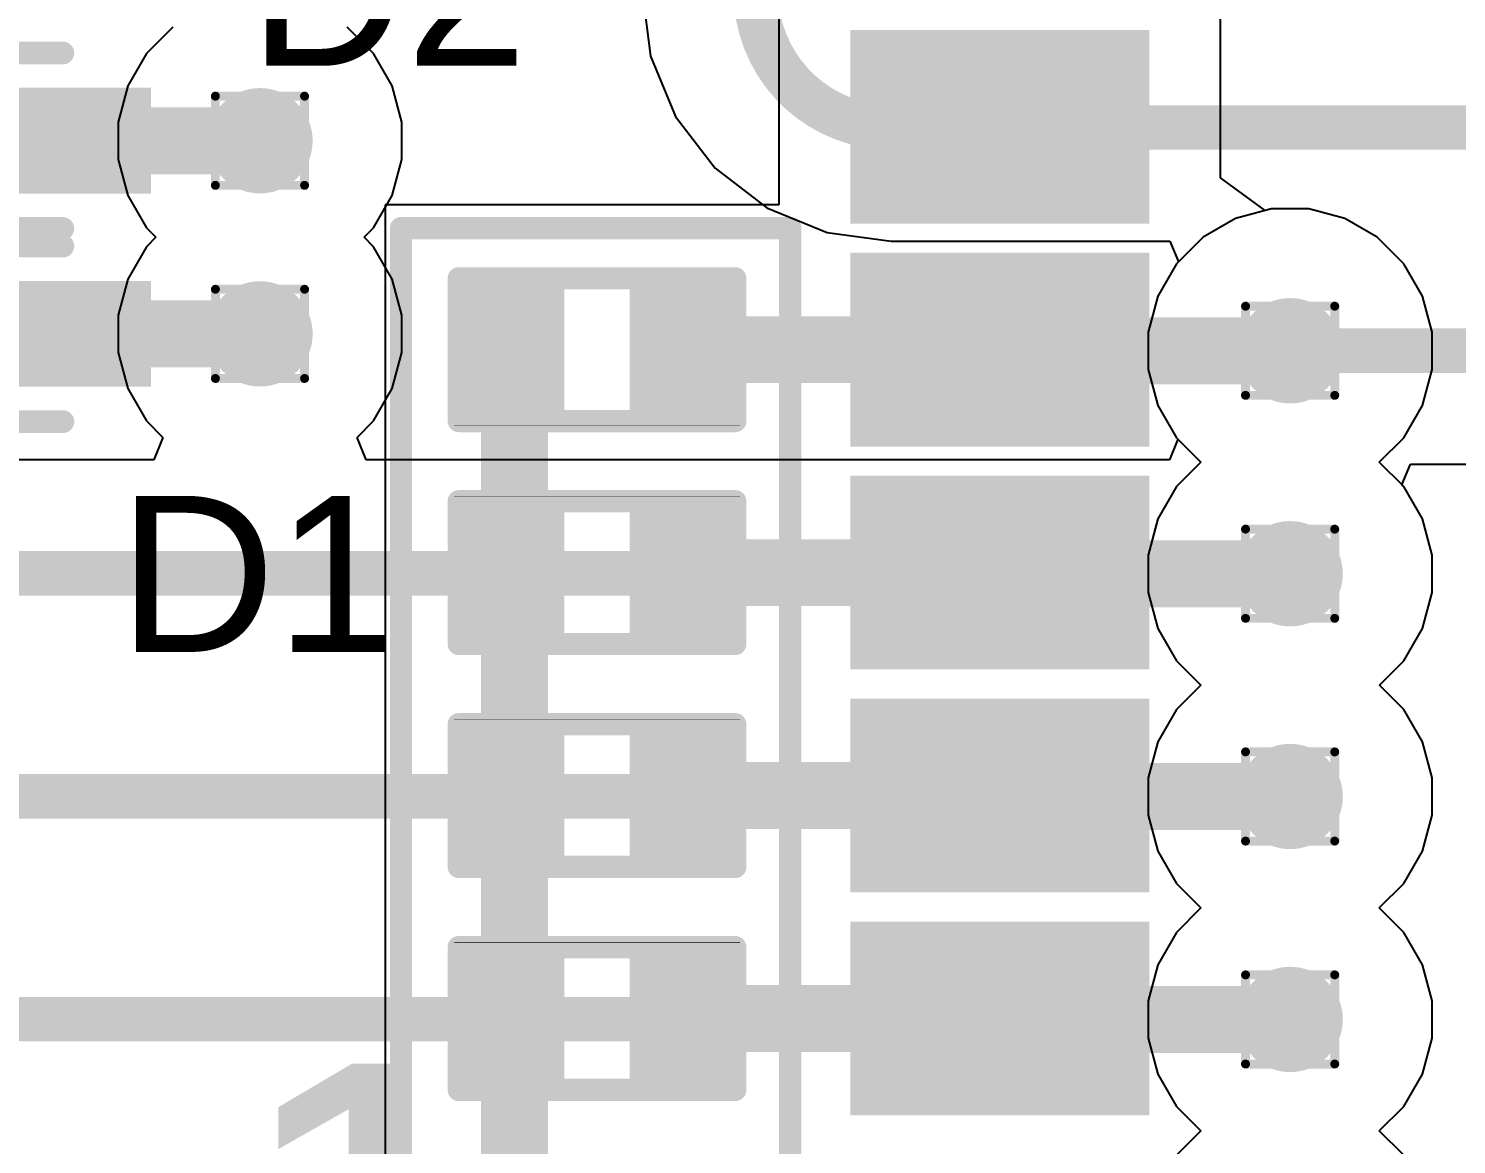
# Model space of a CAD drawing. Header units: inches. Extents: x -9 to 196, y -9 to 68.
# Drawn here: x 13.53 to 21.66, y 7.99 to 14.35 of the extents above; entities that cross this region are included whole.
import ezdxf

# ---------------------------------------------------------------- set-up
doc = ezdxf.new("R2010")
doc.units = ezdxf.units.IN
for name, color, linetype in [('Bottom Layer', 5, 'Continuous'), ('Drill Drawing', 1, 'Continuous'), ('Ground', 16, 'Continuous'), ('Power 3V3', 76, 'Continuous'), ('Top Layer', 1, 'Continuous'), ('Top Overlay', 2, 'Continuous'), ('Top Paste', 8, 'Continuous'), ('Top Solder', 216, 'Continuous'), ('Via Holes', 16, 'Continuous')]:
    doc.layers.add(name, color=color, linetype=linetype)
doc.styles.add('Arial', font='', dxfattribs={"height": 0.2})
doc.styles.add('Arial Black_Bold', font='', dxfattribs={"height": 0.2})
doc.styles.get('Arial').set_extended_font_data('Arial')
doc.styles.get('Arial Black_Bold').set_extended_font_data('Arial Black', bold=True)

# ---------------------------------------------------------------- blocks, each defined once
blk = doc.blocks.new('38_SMD_M______4')
at = {"layer": 'Top Layer'}
for points in [[(7.99999797, -0.82999961), (9.499997509999998, -0.82999961), (9.499997509999998, -1.73000035), (7.99999797, -1.73000035)], [(8.00000051, -2.09999961), (9.500000049999999, -2.09999961), (9.500000049999999, -3.00000035), (8.00000051, -3.00000035)], [(8.00000051, -3.36999961), (9.500000049999999, -3.36999961), (9.500000049999999, -4.270000349999999), (8.00000051, -4.270000349999999)], [(8.00000051, -4.63999961), (9.500000049999999, -4.63999961), (9.500000049999999, -5.54000035), (8.00000051, -5.54000035)], [(8.00000051, -5.90999961), (9.500000049999999, -5.90999961), (9.500000049999999, -6.810000349999999), (8.00000051, -6.810000349999999)]]:
    blk.add_hatch(color=1, dxfattribs=at).paths.add_polyline_path(points)
at = {"layer": 'Top Paste'}
for points in [[(7.99999797, -0.82999961), (9.499997509999998, -0.82999961), (9.499997509999998, -1.73000035), (7.99999797, -1.73000035)], [(8.00000051, -2.09999961), (9.500000049999999, -2.09999961), (9.500000049999999, -3.00000035), (8.00000051, -3.00000035)], [(8.00000051, -3.36999961), (9.500000049999999, -3.36999961), (9.500000049999999, -4.270000349999999), (8.00000051, -4.270000349999999)], [(8.00000051, -4.63999961), (9.500000049999999, -4.63999961), (9.500000049999999, -5.54000035), (8.00000051, -5.54000035)], [(8.00000051, -5.90999961), (9.500000049999999, -5.90999961), (9.500000049999999, -6.810000349999999), (8.00000051, -6.810000349999999)]]:
    blk.add_hatch(color=8, dxfattribs=at).paths.add_polyline_path(points)
at = {"layer": 'Top Solder'}
for points in [[(7.89839797, -0.72839961), (9.60159751, -0.72839961), (9.60159751, -1.83160035), (7.89839797, -1.83160035)], [(7.89840051, -1.99839961), (9.601600049999998, -1.99839961), (9.601600049999998, -3.10160035), (7.89840051, -3.10160035)], [(7.89840051, -3.268399609999999), (9.601600049999998, -3.268399609999999), (9.601600049999998, -4.37160035), (7.89840051, -4.37160035)], [(7.89840051, -4.53839961), (9.601600049999998, -4.53839961), (9.601600049999998, -5.64160035), (7.89840051, -5.64160035)], [(7.89840051, -5.808399609999999), (9.601600049999998, -5.808399609999999), (9.601600049999998, -6.91160035), (7.89840051, -6.91160035)]]:
    blk.add_hatch(color=216, dxfattribs=at).paths.add_polyline_path(points)
blk = doc.blocks.new('R___0402_11')
at = {"layer": 'Top Layer'}
for points in [[(-0.6985, -0.3175), (-0.6985, 0.3175), (-0.2412999999999999, 0.3175), (-0.2413, -0.3175)], [(0.2412999999999999, -0.3175), (0.2413, 0.3175), (0.6985, 0.3175), (0.6985, -0.3175)]]:
    blk.add_hatch(color=1, dxfattribs=at).paths.add_polyline_path(points)
at = {"layer": 'Top Paste'}
for points in [[(-0.6985, -0.3175), (-0.6985, 0.3175), (-0.2412999999999999, 0.3175), (-0.2413, -0.3175)], [(0.2412999999999999, -0.3175), (0.2413, 0.3175), (0.6985, 0.3175), (0.6985, -0.3175)]]:
    blk.add_hatch(color=8, dxfattribs=at).paths.add_polyline_path(points)
at = {"layer": 'Top Solder'}
for points in [[(-0.75350116, -0.37250116), (-0.75350116, 0.37250116), (-0.1862988399999999, 0.37250116), (-0.18629884, -0.37250116)], [(0.1862988399999999, -0.37250116), (0.18629884, 0.37250116), (0.75350116, 0.37250116), (0.75350116, -0.37250116)]]:
    blk.add_hatch(color=216, dxfattribs=at).paths.add_polyline_path(points)
at = {"layer": 'Top Overlay'}
for points, const_width in [([(-0.7874, 0.4064), (0.7874, 0.4064)], 0.127), ([(-0.7874, -0.4064), (-0.7874, 0.4064)], 0.127), ([(0.7874, -0.4064), (0.7874, 0.4064)], 0.127), ([(-0.7874, -0.4064), (0.7874, -0.4064)], 0.127), ([(-0.8128, -0.4318), (0.8128, -0.4318)], 0.0032258)]:
    blk.add_lwpolyline(points, dxfattribs=dict(at, const_width=const_width))
for points, const_width in [([(-0.8191499999999999, 0.4064, 1), (-0.7556499999999999, 0.4064, 1)], 0.0635), ([(-0.8191499999999999, 0.4064, 1), (-0.7556499999999999, 0.4064, 1)], 0.0635), ([(0.7556499999999999, 0.4064, 1), (0.8191499999999999, 0.4064, 1)], 0.0635), ([(0.7556499999999999, 0.4064, 1), (0.8191499999999999, 0.4064, 1)], 0.0635), ([(-0.8191499999999999, -0.4064, 1), (-0.7556499999999999, -0.4064, 1)], 0.0635), ([(-0.8191499999999999, -0.4064, 1), (-0.7556499999999999, -0.4064, 1)], 0.0635), ([(0.7556499999999999, -0.4064, 1), (0.8191499999999999, -0.4064, 1)], 0.0635), ([(0.7556499999999999, -0.4064, 1), (0.8191499999999999, -0.4064, 1)], 0.0635), ([(-0.81360518, -0.4318, 1), (-0.8119948199999999, -0.4318, 1)], 0.0016129), ([(0.8119948199999999, -0.4318, 1), (0.81360518, -0.4318, 1)], 0.0016129)]:
    blk.add_lwpolyline(points, format="xyb", close=True, dxfattribs=dict(at, const_width=const_width))
blk = doc.blocks.new('R___0402_12')
at = {"layer": 'Top Layer'}
for points in [[(-0.6985025399999999, -0.3175), (-0.6985025399999999, 0.3175), (-0.24130254, 0.3175), (-0.24130254, -0.3175)], [(0.2412999999999999, -0.3175), (0.2413, 0.3175), (0.6985, 0.3175), (0.6985, -0.3175)]]:
    blk.add_hatch(color=1, dxfattribs=at).paths.add_polyline_path(points)
at = {"layer": 'Top Paste'}
for points in [[(-0.6985025399999999, -0.3175), (-0.6985025399999999, 0.3175), (-0.24130254, 0.3175), (-0.24130254, -0.3175)], [(0.2412999999999999, -0.3175), (0.2413, 0.3175), (0.6985, 0.3175), (0.6985, -0.3175)]]:
    blk.add_hatch(color=8, dxfattribs=at).paths.add_polyline_path(points)
at = {"layer": 'Top Solder'}
for points in [[(-0.7535037, -0.37250116), (-0.7535037, 0.37250116), (-0.18630138, 0.37250116), (-0.18630138, -0.37250116)], [(0.1862988399999999, -0.37250116), (0.18629884, 0.37250116), (0.75350116, 0.37250116), (0.75350116, -0.37250116)]]:
    blk.add_hatch(color=216, dxfattribs=at).paths.add_polyline_path(points)
at = {"layer": 'Top Overlay'}
for points, const_width in [([(0.7874, 0.4064), (-0.7874, 0.4064)], 0.127), ([(-0.7874, 0.4064), (-0.7874, -0.4064)], 0.127), ([(0.7874, 0.4064), (0.7874, -0.4064)], 0.127), ([(0.7874, -0.4064), (-0.7874, -0.4064)], 0.127), ([(0.8128, -0.4318), (-0.8128, -0.4318)], 0.0032258)]:
    blk.add_lwpolyline(points, dxfattribs=dict(at, const_width=const_width))
for points, const_width in [([(-0.8191499999999999, 0.4064, 1), (-0.7556499999999999, 0.4064, 1)], 0.0635), ([(-0.8191499999999999, 0.4064, 1), (-0.7556499999999999, 0.4064, 1)], 0.0635), ([(0.7556499999999999, 0.4064, 1), (0.8191499999999999, 0.4064, 1)], 0.0635), ([(0.7556499999999999, 0.4064, 1), (0.8191499999999999, 0.4064, 1)], 0.0635), ([(-0.8191499999999999, -0.4064, 1), (-0.7556499999999999, -0.4064, 1)], 0.0635), ([(-0.8191499999999999, -0.4064, 1), (-0.7556499999999999, -0.4064, 1)], 0.0635), ([(0.7556499999999999, -0.4064, 1), (0.8191499999999999, -0.4064, 1)], 0.0635), ([(0.7556499999999999, -0.4064, 1), (0.8191499999999999, -0.4064, 1)], 0.0635), ([(-0.81360518, -0.4318, 1), (-0.8119948199999999, -0.4318, 1)], 0.0016129), ([(0.8119948199999999, -0.4318, 1), (0.81360518, -0.4318, 1)], 0.0016129)]:
    blk.add_lwpolyline(points, format="xyb", close=True, dxfattribs=dict(at, const_width=const_width))
blk = doc.blocks.new('R___0402_14')
at = {"layer": 'Top Layer'}
for points in [[(-0.6985, -0.3175), (-0.6985, 0.3175), (-0.2412999999999999, 0.3175), (-0.2413, -0.3175)], [(0.2412999999999999, -0.3175), (0.2413, 0.3175), (0.6985, 0.3175), (0.6985, -0.3175)]]:
    blk.add_hatch(color=1, dxfattribs=at).paths.add_polyline_path(points)
at = {"layer": 'Top Paste'}
for points in [[(-0.6985, -0.3175), (-0.6985, 0.3175), (-0.2412999999999999, 0.3175), (-0.2413, -0.3175)], [(0.2412999999999999, -0.3175), (0.2413, 0.3175), (0.6985, 0.3175), (0.6985, -0.3175)]]:
    blk.add_hatch(color=8, dxfattribs=at).paths.add_polyline_path(points)
at = {"layer": 'Top Solder'}
for points in [[(-0.75350116, -0.37250116), (-0.75350116, 0.37250116), (-0.1862988399999999, 0.37250116), (-0.18629884, -0.37250116)], [(0.1862988399999999, -0.37250116), (0.18629884, 0.37250116), (0.75350116, 0.37250116), (0.75350116, -0.37250116)]]:
    blk.add_hatch(color=216, dxfattribs=at).paths.add_polyline_path(points)
at = {"layer": 'Top Overlay'}
for points, const_width in [([(0.7874, 0.4064), (-0.7874, 0.4064)], 0.127), ([(-0.7874, 0.4064), (-0.7874, -0.4064)], 0.127), ([(0.78740254, -0.40640254), (0.7874, 0.4064)], 0.127), ([(0.78740254, -0.40640254), (-0.7874, -0.4064)], 0.127), ([(0.8128, -0.4317974599999999), (-0.8128, -0.4317974599999999)], 0.0032258)]:
    blk.add_lwpolyline(points, dxfattribs=dict(at, const_width=const_width))
for points, const_width in [([(-0.8191499999999999, 0.4064, 1), (-0.7556499999999999, 0.4064, 1)], 0.0635), ([(-0.8191499999999999, 0.4064, 1), (-0.7556499999999999, 0.4064, 1)], 0.0635), ([(0.7556499999999999, 0.4064, 1), (0.8191499999999999, 0.4064, 1)], 0.0635), ([(0.7556499999999999, 0.4064, 1), (0.8191499999999999, 0.4064, 1)], 0.0635), ([(-0.8191499999999999, -0.4064, 1), (-0.7556499999999999, -0.4064, 1)], 0.0635), ([(-0.8191499999999999, -0.4064, 1), (-0.7556499999999999, -0.4064, 1)], 0.0635), ([(0.75565254, -0.40640254, 1), (0.8191525399999998, -0.40640254, 1)], 0.0635), ([(0.75565254, -0.40640254, 1), (0.8191525399999998, -0.40640254, 1)], 0.0635), ([(-0.81360518, -0.4317974599999999, 1), (-0.8119948199999999, -0.4317974599999999, 1)], 0.0016129), ([(0.8119948199999999, -0.4317974599999999, 1), (0.81360518, -0.4317974599999999, 1)], 0.0016129)]:
    blk.add_lwpolyline(points, format="xyb", close=True, dxfattribs=dict(at, const_width=const_width))
blk = doc.blocks.new('R___0402_16')
at = {"layer": 'Top Layer'}
for points in [[(-0.6985025399999999, -0.3175), (-0.6985025399999999, 0.3175), (-0.24130254, 0.3175), (-0.24130254, -0.3175)], [(0.2412999999999999, -0.3175), (0.2413, 0.3175), (0.6985, 0.3175), (0.6985, -0.3175)]]:
    blk.add_hatch(color=1, dxfattribs=at).paths.add_polyline_path(points)
at = {"layer": 'Top Paste'}
for points in [[(-0.6985025399999999, -0.3175), (-0.6985025399999999, 0.3175), (-0.24130254, 0.3175), (-0.24130254, -0.3175)], [(0.2412999999999999, -0.3175), (0.2413, 0.3175), (0.6985, 0.3175), (0.6985, -0.3175)]]:
    blk.add_hatch(color=8, dxfattribs=at).paths.add_polyline_path(points)
at = {"layer": 'Top Solder'}
for points in [[(-0.7535037, -0.37250116), (-0.7535037, 0.37250116), (-0.18630138, 0.37250116), (-0.18630138, -0.37250116)], [(0.1862988399999999, -0.37250116), (0.18629884, 0.37250116), (0.75350116, 0.37250116), (0.75350116, -0.37250116)]]:
    blk.add_hatch(color=216, dxfattribs=at).paths.add_polyline_path(points)
at = {"layer": 'Top Overlay'}
for points, const_width in [([(-0.7874, 0.4064), (-0.78740254, -0.40640254)], 0.127), ([(0.7874, 0.4064), (-0.7874, 0.4064)], 0.127), ([(0.7874, 0.4064), (0.7874, -0.4064)], 0.127), ([(0.7874, -0.4064), (-0.78740254, -0.40640254)], 0.127), ([(0.8127974599999999, -0.4318), (-0.8127974599999999, -0.4318)], 0.0032258)]:
    blk.add_lwpolyline(points, dxfattribs=dict(at, const_width=const_width))
for points, const_width in [([(-0.8191499999999999, 0.4064, 1), (-0.7556499999999999, 0.4064, 1)], 0.0635), ([(-0.8191499999999999, 0.4064, 1), (-0.7556499999999999, 0.4064, 1)], 0.0635), ([(0.7556499999999999, 0.4064, 1), (0.8191499999999999, 0.4064, 1)], 0.0635), ([(0.7556499999999999, 0.4064, 1), (0.8191499999999999, 0.4064, 1)], 0.0635), ([(-0.8191525399999998, -0.40640254, 1), (-0.75565254, -0.40640254, 1)], 0.0635), ([(-0.8191525399999998, -0.40640254, 1), (-0.75565254, -0.40640254, 1)], 0.0635), ([(0.7556499999999999, -0.4064, 1), (0.8191499999999999, -0.4064, 1)], 0.0635), ([(0.7556499999999999, -0.4064, 1), (0.8191499999999999, -0.4064, 1)], 0.0635), ([(-0.8136026399999999, -0.4318, 1), (-0.81199228, -0.4318, 1)], 0.0016129), ([(0.81199228, -0.4318, 1), (0.8136026399999999, -0.4318, 1)], 0.0016129)]:
    blk.add_lwpolyline(points, format="xyb", close=True, dxfattribs=dict(at, const_width=const_width))
blk = doc.blocks.new('SOD_523__B__D____________32')
at = {"layer": 'Top Layer'}
for points in [[(-1.0499344, 0.1999996), (-0.4499356, 0.1999996), (-0.4499356, -0.1999996), (-1.0499344, -0.1999996)], [(1.0499344, -0.1999996), (0.4499356, -0.1999996), (0.4499356, 0.1999996), (1.0499344, 0.1999996)]]:
    blk.add_hatch(color=1, dxfattribs=at).paths.add_polyline_path(points)
at = {"layer": 'Top Paste'}
for points in [[(-1.0499344, 0.1999996), (-0.4499356, 0.1999996), (-0.4499356, -0.1999996), (-1.0499344, -0.1999996)], [(1.0499344, -0.1999996), (0.4499356, -0.1999996), (0.4499356, 0.1999996), (1.0499344, 0.1999996)]]:
    blk.add_hatch(color=8, dxfattribs=at).paths.add_polyline_path(points)
at = {"layer": 'Top Solder'}
for points in [[(-1.1515344, 0.3015996), (-0.3483356, 0.3015996), (-0.3483356, -0.3015996), (-1.1515344, -0.3015996)], [(1.1515344, -0.3015996), (0.3483356, -0.3015996), (0.3483356, 0.3015996), (1.1515344, 0.3015996)]]:
    blk.add_hatch(color=216, dxfattribs=at).paths.add_polyline_path(points)
at = {"layer": 'Top Overlay'}
for p, q in [((-0.2286, -0.2794), (-0.2286, 0.2794)), ((-0.2286, 0.2794), (0, 0)), ((0, 0), (0.2286, 0.2794)), ((0.2286, 0.2794), (0.2286, -0.2794)), ((0, 0), (-0.2286, -0.2794)), ((0, 0), (0, 0)), ((0, 0), (0, 0)), ((0.2286, -0.2794), (0, 0))]:
    blk.add_line(p, q, dxfattribs=at)
for points, const_width in [([(0.6500113999999999, 0.499999), (-0.6500113999999999, 0.499999)], 0.12999974), ([(0, 0.22860254), (0, -0.254)], 0.0999998), ([(0.6500113999999999, -0.499999), (-0.6500113999999999, -0.499999)], 0.12999974)]:
    blk.add_lwpolyline(points, dxfattribs=dict(at, const_width=const_width))
for points, const_width in [([(-0.6825106999999999, 0.499999, 1), (-0.6175121, 0.499999, 1)], 0.0649986), ([(0.6175121, 0.499999, 1), (0.6825106999999999, 0.499999, 1)], 0.0649986), ([(-0.02499868, 0.22860254, 1), (0.02499868, 0.22860254, 1)], 0.0499999), ([(-0.02499868, -0.254, 1), (0.02499868, -0.254, 1)], 0.0499999), ([(-0.6825106999999999, -0.499999, 1), (-0.6175121, -0.499999, 1)], 0.0649986), ([(0.6175121, -0.499999, 1), (0.6825106999999999, -0.499999, 1)], 0.0649986)]:
    blk.add_lwpolyline(points, format="xyb", close=True, dxfattribs=dict(at, const_width=const_width))
blk = doc.blocks.new('SOD_523__B__D____________33')
at = {"layer": 'Top Layer'}
for points in [[(-1.0499344, 0.1999996), (-0.4499356, 0.1999996), (-0.4499356, -0.1999996), (-1.0499344, -0.1999996)], [(1.0499344, -0.1999996), (0.4499356, -0.1999996), (0.4499356, 0.1999996), (1.0499344, 0.1999996)]]:
    blk.add_hatch(color=1, dxfattribs=at).paths.add_polyline_path(points)
at = {"layer": 'Top Paste'}
for points in [[(-1.0499344, 0.1999996), (-0.4499356, 0.1999996), (-0.4499356, -0.1999996), (-1.0499344, -0.1999996)], [(1.0499344, -0.1999996), (0.4499356, -0.1999996), (0.4499356, 0.1999996), (1.0499344, 0.1999996)]]:
    blk.add_hatch(color=8, dxfattribs=at).paths.add_polyline_path(points)
at = {"layer": 'Top Solder'}
for points in [[(-1.1515344, 0.3015996), (-0.3483356, 0.3015996), (-0.3483356, -0.3015996), (-1.1515344, -0.3015996)], [(1.1515344, -0.3015996), (0.3483356, -0.3015996), (0.3483356, 0.3015996), (1.1515344, 0.3015996)]]:
    blk.add_hatch(color=216, dxfattribs=at).paths.add_polyline_path(points)
at = {"layer": 'Top Overlay'}
for p, q in [((-0.2286, -0.2794), (-0.2286, 0.2794)), ((-0.2286, 0.2794), (0, 0)), ((0, 0), (0.2286, 0.2794)), ((0.2286, 0.2794), (0.2286, -0.2794)), ((0, 0), (-0.2286, -0.2794)), ((0, 0), (0, 0)), ((0, 0), (0, 0)), ((0.2286, -0.2794), (0, 0))]:
    blk.add_line(p, q, dxfattribs=at)
for points, const_width in [([(0.6500113999999999, 0.499999), (-0.6500113999999999, 0.499999)], 0.12999974), ([(0, 0.22860254), (0, -0.254)], 0.0999998), ([(0.6500113999999999, -0.499999), (-0.6500113999999999, -0.499999)], 0.12999974)]:
    blk.add_lwpolyline(points, dxfattribs=dict(at, const_width=const_width))
for points, const_width in [([(-0.6825106999999999, 0.499999, 1), (-0.6175121, 0.499999, 1)], 0.0649986), ([(0.6175121, 0.499999, 1), (0.6825106999999999, 0.499999, 1)], 0.0649986), ([(-0.02499868, 0.22860254, 1), (0.02499868, 0.22860254, 1)], 0.0499999), ([(-0.02499868, -0.254, 1), (0.02499868, -0.254, 1)], 0.0499999), ([(-0.6825106999999999, -0.499999, 1), (-0.6175121, -0.499999, 1)], 0.0649986), ([(0.6175121, -0.499999, 1), (0.6825106999999999, -0.499999, 1)], 0.0649986)]:
    blk.add_lwpolyline(points, format="xyb", close=True, dxfattribs=dict(at, const_width=const_width))

msp = doc.modelspace()

# ---------------------------------------------------------------- hatches: boundary and pattern name
at = {"layer": 'Bottom Layer'}
h = msp.add_hatch(color=5, dxfattribs=at)
edge = h.paths.add_edge_path()
edge.add_arc((14.84317834, 13.70598732), 0.2999994, 0, 360)
h = msp.add_hatch(color=5, dxfattribs=at)
edge = h.paths.add_edge_path()
edge.add_arc((14.8433409, 12.60598952), 0.2999994, 0, 360)
h = msp.add_hatch(color=5, dxfattribs=at)
edge = h.paths.add_edge_path()
edge.add_arc((20.70992302, 12.50971336), 0.2999994, 0, 360)
h = msp.add_hatch(color=5, dxfattribs=at)
edge = h.paths.add_edge_path()
edge.add_arc((20.70992302, 11.23971336), 0.2999994, 0, 360)
h = msp.add_hatch(color=5, dxfattribs=at)
edge = h.paths.add_edge_path()
edge.add_arc((20.70992302, 9.970945259999999), 0.2999994, 0, 360)
h = msp.add_hatch(color=5, dxfattribs=at)
edge = h.paths.add_edge_path()
edge.add_arc((20.70992302, 8.70094526), 0.2999994, 0, 360)
at = {"layer": 'Ground'}
h = msp.add_hatch(color=16, dxfattribs=at)
edge = h.paths.add_edge_path()
edge.add_arc((14.84317834, 13.70598732), 0.2999994, 0, 360)
h = msp.add_hatch(color=16, dxfattribs=at)
edge = h.paths.add_edge_path()
edge.add_arc((14.8433409, 12.60598952), 0.2999994, 0, 360)
h = msp.add_hatch(color=16, dxfattribs=at)
edge = h.paths.add_edge_path()
edge.add_arc((20.70992302, 12.50971336), 0.2999994, 0, 360)
h = msp.add_hatch(color=16, dxfattribs=at)
edge = h.paths.add_edge_path()
edge.add_arc((20.70992302, 11.23971336), 0.2999994, 0, 360)
h = msp.add_hatch(color=16, dxfattribs=at)
edge = h.paths.add_edge_path()
edge.add_arc((20.70992302, 9.970945259999999), 0.2999994, 0, 360)
h = msp.add_hatch(color=16, dxfattribs=at)
edge = h.paths.add_edge_path()
edge.add_arc((20.70992302, 8.70094526), 0.2999994, 0, 360)
at = {"layer": 'Power 3V3'}
h = msp.add_hatch(color=76, dxfattribs=at)
edge = h.paths.add_edge_path()
edge.add_arc((14.84317834, 13.70598732), 0.2999994, 0, 360)
h = msp.add_hatch(color=76, dxfattribs=at)
edge = h.paths.add_edge_path()
edge.add_arc((14.8433409, 12.60598952), 0.2999994, 0, 360)
h = msp.add_hatch(color=76, dxfattribs=at)
edge = h.paths.add_edge_path()
edge.add_arc((20.70992302, 12.50971336), 0.2999994, 0, 360)
h = msp.add_hatch(color=76, dxfattribs=at)
edge = h.paths.add_edge_path()
edge.add_arc((20.70992302, 11.23971336), 0.2999994, 0, 360)
h = msp.add_hatch(color=76, dxfattribs=at)
edge = h.paths.add_edge_path()
edge.add_arc((20.70992302, 9.970945259999999), 0.2999994, 0, 360)
h = msp.add_hatch(color=76, dxfattribs=at)
edge = h.paths.add_edge_path()
edge.add_arc((20.70992302, 8.70094526), 0.2999994, 0, 360)
at = {"layer": 'Top Layer'}
h = msp.add_hatch(color=1, dxfattribs=at)
edge = h.paths.add_edge_path()
edge.add_arc((14.84317834, 13.70598732), 0.2999994, 0, 360)
h = msp.add_hatch(color=1, dxfattribs=at)
edge = h.paths.add_edge_path()
edge.add_arc((14.8433409, 12.60598952), 0.2999994, 0, 360)
h = msp.add_hatch(color=1, dxfattribs=at)
edge = h.paths.add_edge_path()
edge.add_arc((20.70992302, 12.50971336), 0.2999994, 0, 360)
h = msp.add_hatch(color=1, dxfattribs=at)
edge = h.paths.add_edge_path()
edge.add_arc((20.70992302, 11.23971336), 0.2999994, 0, 360)
h = msp.add_hatch(color=1, dxfattribs=at)
edge = h.paths.add_edge_path()
edge.add_arc((20.70992302, 9.970945259999999), 0.2999994, 0, 360)
h = msp.add_hatch(color=1, dxfattribs=at)
edge = h.paths.add_edge_path()
edge.add_arc((20.70992302, 8.70094526), 0.2999994, 0, 360)
at = {"layer": 'Via Holes'}
h = msp.add_hatch(color=7, dxfattribs=at)
edge = h.paths.add_edge_path()
edge.add_arc((14.84317834, 13.70598732), 0.1499997, 0, 360)
h = msp.add_hatch(color=7, dxfattribs=at)
edge = h.paths.add_edge_path()
edge.add_arc((14.8433409, 12.60598952), 0.1499997, 0, 360)
h = msp.add_hatch(color=7, dxfattribs=at)
edge = h.paths.add_edge_path()
edge.add_arc((20.70992302, 12.50971336), 0.1499997, 0, 360)
h = msp.add_hatch(color=7, dxfattribs=at)
edge = h.paths.add_edge_path()
edge.add_arc((20.70992302, 11.23971336), 0.1499997, 0, 360)
h = msp.add_hatch(color=7, dxfattribs=at)
edge = h.paths.add_edge_path()
edge.add_arc((20.70992302, 9.970945259999999), 0.1499997, 0, 360)
h = msp.add_hatch(color=7, dxfattribs=at)
edge = h.paths.add_edge_path()
edge.add_arc((20.70992302, 8.70094526), 0.1499997, 0, 360)

# ---------------------------------------------------------------- linework, layer by layer
at = {"layer": 'Bottom Layer'}
for p, q in [((20.39804658, 13.2626481), (20.21380006, 13.1562729)), ((20.60354782, 13.31771276), (20.39804658, 13.2626481)), ((20.81629822, 13.31771276), (20.60354782, 13.31771276)), ((21.02179946, 13.2626481), (20.81629822, 13.31771276)), ((21.20604598, 13.1562729), (21.02179946, 13.2626481)), ((20.21380006, 13.1562729), (20.06336348, 13.00583632)), ((21.35648256, 13.00583632), (21.20604598, 13.1562729)), ((20.06336348, 13.00583632), (19.95698828, 12.8215898)), ((21.46285776, 12.8215898), (21.35648256, 13.00583632)), ((19.95698828, 12.8215898), (19.90192362, 12.61608856)), ((21.51792242, 12.61608856), (21.46285776, 12.8215898)), ((19.90192362, 12.61608856), (19.90192362, 12.40333816)), ((21.51792242, 12.40333816), (21.51792242, 12.61608856)), ((19.90192362, 12.40333816), (19.95698828, 12.19783692)), ((21.46285776, 12.19783692), (21.51792242, 12.40333816)), ((19.95698828, 12.19783692), (20.06336348, 12.0135904)), ((21.35648256, 12.0135904), (21.46285776, 12.19783692)), ((20.06336348, 12.0135904), (20.20224052, 11.87471336)), ((21.21760552, 11.87471336), (21.35648256, 12.0135904)), ((20.20224052, 11.87471336), (20.06336348, 11.73583632)), ((21.35648256, 11.73583632), (21.21760552, 11.87471336)), ((20.06336348, 11.73583632), (19.95698828, 11.5515898)), ((21.46285776, 11.5515898), (21.35648256, 11.73583632)), ((19.95698828, 11.5515898), (19.90192362, 11.34608856)), ((21.51792242, 11.34608856), (21.46285776, 11.5515898)), ((19.90192362, 11.34608856), (19.90192362, 11.13333816)), ((21.51792242, 11.13333816), (21.51792242, 11.34608856)), ((19.90192362, 11.13333816), (19.95698828, 10.92783692)), ((21.46285776, 10.92783692), (21.51792242, 11.13333816)), ((19.95698828, 10.92783692), (20.06336348, 10.7435904)), ((21.35648256, 10.7435904), (21.46285776, 10.92783692)), ((20.06336348, 10.7435904), (20.2016233, 10.60532804)), ((21.21822274, 10.60532804), (21.35648256, 10.7435904)), ((20.2016233, 10.60532804), (20.06336348, 10.46706822)), ((21.35648256, 10.46706822), (21.21822274, 10.60532804)), ((20.06336348, 10.46706822), (19.95698828, 10.2828217)), ((21.46285776, 10.2828217), (21.35648256, 10.46706822)), ((19.95698828, 10.2828217), (19.90192362, 10.07732046)), ((21.51792242, 10.07732046), (21.46285776, 10.2828217)), ((19.90192362, 10.07732046), (19.90192362, 9.86457006)), ((21.51792242, 9.86457006), (21.51792242, 10.07732046)), ((19.90192362, 9.86457006), (19.95698828, 9.65906882)), ((21.46285776, 9.65906882), (21.51792242, 9.86457006)), ((19.95698828, 9.65906882), (20.06336348, 9.4748223)), ((21.35648256, 9.4748223), (21.46285776, 9.65906882)), ((20.06336348, 9.4748223), (20.20224052, 9.33594526)), ((21.21760552, 9.33594526), (21.35648256, 9.4748223)), ((20.20224052, 9.33594526), (20.06336348, 9.19706822)), ((21.35648256, 9.19706822), (21.21760552, 9.33594526)), ((20.06336348, 9.19706822), (19.95698828, 9.0128217)), ((21.46285776, 9.0128217), (21.35648256, 9.19706822)), ((19.95698828, 9.0128217), (19.90192362, 8.80732046)), ((21.51792242, 8.80732046), (21.46285776, 9.0128217)), ((19.90192362, 8.80732046), (19.90192362, 8.594570059999999)), ((21.51792242, 8.594570059999999), (21.51792242, 8.80732046)), ((19.90192362, 8.594570059999999), (19.95698828, 8.38906882)), ((21.46285776, 8.38906882), (21.51792242, 8.594570059999999)), ((19.95698828, 8.38906882), (20.06336348, 8.2048223)), ((21.35648256, 8.2048223), (21.46285776, 8.38906882)), ((20.06336348, 8.2048223), (20.20224052, 8.06594526)), ((21.21760552, 8.06594526), (21.35648256, 8.2048223)), ((20.20224052, 8.06594526), (20.06336348, 7.92706822)), ((21.35648256, 7.92706822), (21.21760552, 8.06594526))]:
    msp.add_line(p, q, dxfattribs=at)
at = {"layer": 'Drill Drawing', "const_width": 0.0508}
for points in [[(14.58917834, 13.95998732), (15.09717834, 13.95998732)], [(14.58917834, 13.45198732), (14.58917834, 13.95998732)], [(15.09717834, 13.45198732), (15.09717834, 13.95998732)], [(14.58917834, 13.45198732), (15.09717834, 13.45198732)], [(14.5893409, 12.85998952), (15.0973409, 12.85998952)], [(14.5893409, 12.35198952), (14.5893409, 12.85998952)], [(15.0973409, 12.35198952), (15.0973409, 12.85998952)], [(20.45592302, 12.76371336), (20.96392302, 12.76371336)], [(20.45592302, 12.25571336), (20.45592302, 12.76371336)], [(20.96392302, 12.25571336), (20.96392302, 12.76371336)], [(14.5893409, 12.35198952), (15.0973409, 12.35198952)], [(20.45592302, 12.25571336), (20.96392302, 12.25571336)], [(20.45592302, 11.49371336), (20.96392302, 11.49371336)], [(20.45592302, 10.98571336), (20.45592302, 11.49371336)], [(20.96392302, 10.98571336), (20.96392302, 11.49371336)], [(20.45592302, 10.98571336), (20.96392302, 10.98571336)], [(20.45592302, 10.22494526), (20.96392302, 10.22494526)], [(20.45592302, 9.71694526), (20.45592302, 10.22494526)], [(20.96392302, 9.71694526), (20.96392302, 10.22494526)], [(20.45592302, 9.71694526), (20.96392302, 9.71694526)], [(20.45592302, 8.954945259999999), (20.96392302, 8.954945259999999)], [(20.45592302, 8.44694526), (20.45592302, 8.954945259999999)], [(20.96392302, 8.44694526), (20.96392302, 8.954945259999999)], [(20.45592302, 8.44694526), (20.96392302, 8.44694526)]]:
    msp.add_lwpolyline(points, dxfattribs=at)
at = {"layer": 'Drill Drawing', "const_width": 0.0254}
for points in [[(14.57647834, 13.95998732, 1), (14.60187834, 13.95998732, 1)], [(14.57647834, 13.95998732, 1), (14.60187834, 13.95998732, 1)], [(15.08447834, 13.95998732, 1), (15.10987834, 13.95998732, 1)], [(15.08447834, 13.95998732, 1), (15.10987834, 13.95998732, 1)], [(14.57647834, 13.45198732, 1), (14.60187834, 13.45198732, 1)], [(14.57647834, 13.45198732, 1), (14.60187834, 13.45198732, 1)], [(15.08447834, 13.45198732, 1), (15.10987834, 13.45198732, 1)], [(15.08447834, 13.45198732, 1), (15.10987834, 13.45198732, 1)], [(14.5766409, 12.85998952, 1), (14.6020409, 12.85998952, 1)], [(14.5766409, 12.85998952, 1), (14.6020409, 12.85998952, 1)], [(15.0846409, 12.85998952, 1), (15.1100409, 12.85998952, 1)], [(15.0846409, 12.85998952, 1), (15.1100409, 12.85998952, 1)], [(20.44322302, 12.76371336, 1), (20.46862302, 12.76371336, 1)], [(20.44322302, 12.76371336, 1), (20.46862302, 12.76371336, 1)], [(20.95122302, 12.76371336, 1), (20.97662302, 12.76371336, 1)], [(20.95122302, 12.76371336, 1), (20.97662302, 12.76371336, 1)], [(14.5766409, 12.35198952, 1), (14.6020409, 12.35198952, 1)], [(14.5766409, 12.35198952, 1), (14.6020409, 12.35198952, 1)], [(15.0846409, 12.35198952, 1), (15.1100409, 12.35198952, 1)], [(15.0846409, 12.35198952, 1), (15.1100409, 12.35198952, 1)], [(20.44322302, 12.25571336, 1), (20.46862302, 12.25571336, 1)], [(20.44322302, 12.25571336, 1), (20.46862302, 12.25571336, 1)], [(20.95122302, 12.25571336, 1), (20.97662302, 12.25571336, 1)], [(20.95122302, 12.25571336, 1), (20.97662302, 12.25571336, 1)], [(20.44322302, 11.49371336, 1), (20.46862302, 11.49371336, 1)], [(20.44322302, 11.49371336, 1), (20.46862302, 11.49371336, 1)], [(20.95122302, 11.49371336, 1), (20.97662302, 11.49371336, 1)], [(20.95122302, 11.49371336, 1), (20.97662302, 11.49371336, 1)], [(20.44322302, 10.98571336, 1), (20.46862302, 10.98571336, 1)], [(20.44322302, 10.98571336, 1), (20.46862302, 10.98571336, 1)], [(20.95122302, 10.98571336, 1), (20.97662302, 10.98571336, 1)], [(20.95122302, 10.98571336, 1), (20.97662302, 10.98571336, 1)], [(20.44322302, 10.22494526, 1), (20.46862302, 10.22494526, 1)], [(20.44322302, 10.22494526, 1), (20.46862302, 10.22494526, 1)], [(20.95122302, 10.22494526, 1), (20.97662302, 10.22494526, 1)], [(20.95122302, 10.22494526, 1), (20.97662302, 10.22494526, 1)], [(20.44322302, 9.71694526, 1), (20.46862302, 9.71694526, 1)], [(20.44322302, 9.71694526, 1), (20.46862302, 9.71694526, 1)], [(20.95122302, 9.71694526, 1), (20.97662302, 9.71694526, 1)], [(20.95122302, 9.71694526, 1), (20.97662302, 9.71694526, 1)], [(20.44322302, 8.954945259999999, 1), (20.46862302, 8.954945259999999, 1)], [(20.44322302, 8.954945259999999, 1), (20.46862302, 8.954945259999999, 1)], [(20.95122302, 8.954945259999999, 1), (20.97662302, 8.954945259999999, 1)], [(20.95122302, 8.954945259999999, 1), (20.97662302, 8.954945259999999, 1)], [(20.44322302, 8.44694526, 1), (20.46862302, 8.44694526, 1)], [(20.44322302, 8.44694526, 1), (20.46862302, 8.44694526, 1)], [(20.95122302, 8.44694526, 1), (20.97662302, 8.44694526, 1)], [(20.95122302, 8.44694526, 1), (20.97662302, 8.44694526, 1)]]:
    msp.add_lwpolyline(points, format="xyb", close=True, dxfattribs=at)
at = {"layer": 'Ground'}
for p, q in [((20.39804658, 13.2626481), (20.21380006, 13.1562729)), ((20.60354782, 13.31771276), (20.39804658, 13.2626481)), ((20.81629822, 13.31771276), (20.60354782, 13.31771276)), ((21.02179946, 13.2626481), (20.81629822, 13.31771276)), ((21.20604598, 13.1562729), (21.02179946, 13.2626481)), ((20.21380006, 13.1562729), (20.06336348, 13.00583632)), ((21.35648256, 13.00583632), (21.20604598, 13.1562729)), ((20.06336348, 13.00583632), (19.95698828, 12.8215898)), ((21.46285776, 12.8215898), (21.35648256, 13.00583632)), ((19.95698828, 12.8215898), (19.90192362, 12.61608856)), ((21.51792242, 12.61608856), (21.46285776, 12.8215898)), ((19.90192362, 12.61608856), (19.90192362, 12.40333816)), ((21.51792242, 12.40333816), (21.51792242, 12.61608856)), ((19.90192362, 12.40333816), (19.95698828, 12.19783692)), ((21.46285776, 12.19783692), (21.51792242, 12.40333816)), ((19.95698828, 12.19783692), (20.06336348, 12.0135904)), ((21.35648256, 12.0135904), (21.46285776, 12.19783692)), ((20.06336348, 12.0135904), (20.20224052, 11.87471336)), ((21.21760552, 11.87471336), (21.35648256, 12.0135904)), ((20.20224052, 11.87471336), (20.06336348, 11.73583632)), ((21.35648256, 11.73583632), (21.21760552, 11.87471336)), ((20.06336348, 11.73583632), (19.95698828, 11.5515898)), ((21.46285776, 11.5515898), (21.35648256, 11.73583632)), ((19.95698828, 11.5515898), (19.90192362, 11.34608856)), ((21.51792242, 11.34608856), (21.46285776, 11.5515898)), ((19.90192362, 11.34608856), (19.90192362, 11.13333816)), ((21.51792242, 11.13333816), (21.51792242, 11.34608856)), ((19.90192362, 11.13333816), (19.95698828, 10.92783692)), ((21.46285776, 10.92783692), (21.51792242, 11.13333816)), ((19.95698828, 10.92783692), (20.06336348, 10.7435904)), ((21.35648256, 10.7435904), (21.46285776, 10.92783692)), ((20.06336348, 10.7435904), (20.2016233, 10.60532804)), ((21.21822274, 10.60532804), (21.35648256, 10.7435904)), ((20.2016233, 10.60532804), (20.06336348, 10.46706822)), ((21.35648256, 10.46706822), (21.21822274, 10.60532804)), ((20.06336348, 10.46706822), (19.95698828, 10.2828217)), ((21.46285776, 10.2828217), (21.35648256, 10.46706822)), ((19.95698828, 10.2828217), (19.90192362, 10.07732046)), ((21.51792242, 10.07732046), (21.46285776, 10.2828217)), ((19.90192362, 10.07732046), (19.90192362, 9.86457006)), ((21.51792242, 9.86457006), (21.51792242, 10.07732046)), ((19.90192362, 9.86457006), (19.95698828, 9.65906882)), ((21.46285776, 9.65906882), (21.51792242, 9.86457006)), ((19.95698828, 9.65906882), (20.06336348, 9.4748223)), ((21.35648256, 9.4748223), (21.46285776, 9.65906882)), ((20.06336348, 9.4748223), (20.20224052, 9.33594526)), ((21.21760552, 9.33594526), (21.35648256, 9.4748223)), ((20.20224052, 9.33594526), (20.06336348, 9.19706822)), ((21.35648256, 9.19706822), (21.21760552, 9.33594526)), ((20.06336348, 9.19706822), (19.95698828, 9.0128217)), ((21.46285776, 9.0128217), (21.35648256, 9.19706822)), ((19.95698828, 9.0128217), (19.90192362, 8.80732046)), ((21.51792242, 8.80732046), (21.46285776, 9.0128217)), ((19.90192362, 8.80732046), (19.90192362, 8.594570059999999)), ((21.51792242, 8.594570059999999), (21.51792242, 8.80732046)), ((19.90192362, 8.594570059999999), (19.95698828, 8.38906882)), ((21.46285776, 8.38906882), (21.51792242, 8.594570059999999)), ((19.95698828, 8.38906882), (20.06336348, 8.2048223)), ((21.35648256, 8.2048223), (21.46285776, 8.38906882)), ((20.06336348, 8.2048223), (20.20224052, 8.06594526)), ((21.21760552, 8.06594526), (21.35648256, 8.2048223)), ((20.20224052, 8.06594526), (20.06336348, 7.92706822)), ((21.35648256, 7.92706822), (21.21760552, 8.06594526))]:
    msp.add_line(p, q, dxfattribs=at)
at = {"layer": 'Power 3V3'}
for p, q in [((17.02020472, 14.5517235), (17.06809896, 14.18792692)), ((14.34705538, 14.35254686), (14.1966188, 14.20211028)), ((15.48973788, 14.20211028), (15.3393013, 14.35254686)), ((14.1966188, 14.20211028), (14.0902436, 14.01786376)), ((15.59611308, 14.01786376), (15.48973788, 14.20211028)), ((17.06809896, 14.18792692), (17.21012306, 13.84505232)), ((14.0902436, 14.01786376), (14.03517894, 13.81236252)), ((15.65117774, 13.81236252), (15.59611308, 14.01786376)), ((17.21012306, 13.84505232), (17.43605098, 13.55061806)), ((14.03517894, 13.81236252), (14.03517894, 13.59961212)), ((15.65117774, 13.59961212), (15.65117774, 13.81236252)), ((14.03517894, 13.59961212), (14.0902436, 13.39411088)), ((15.59611308, 13.39411088), (15.65117774, 13.59961212)), ((17.43605098, 13.55061806), (17.7304827, 13.32469014)), ((14.0902436, 13.39411088), (14.1966188, 13.20986436)), ((15.48973788, 13.20986436), (15.59611308, 13.39411088)), ((17.7304827, 13.32469014), (18.07335984, 13.18266604)), ((14.1966188, 13.20986436), (14.25057602, 13.15590714)), ((15.43594322, 13.1560697), (15.48973788, 13.20986436)), ((18.07335984, 13.18266604), (18.43715642, 13.1347718)), ((14.19678136, 13.10211248), (14.09040616, 12.91786596)), ((14.25057602, 13.15590714), (14.19678136, 13.10211248)), ((15.48990044, 13.10211248), (15.43594322, 13.1560697)), ((15.59627564, 12.91786596), (15.48990044, 13.10211248)), ((18.43715642, 13.1347718), (18.44130932, 13.1339463)), ((18.44130932, 13.1339463), (20.0255378, 13.1339463)), ((20.0255378, 13.1339463), (20.0741407, 13.01661354)), ((20.0741407, 13.01661354), (20.06336348, 13.00583632)), ((20.06336348, 13.00583632), (19.95698828, 12.8215898)), ((14.09040616, 12.91786596), (14.0353415, 12.71236472)), ((15.6513403, 12.71236472), (15.59627564, 12.91786596)), ((19.95698828, 12.8215898), (19.90192362, 12.61608856)), ((14.0353415, 12.71236472), (14.0353415, 12.49961432)), ((15.6513403, 12.49961432), (15.6513403, 12.71236472)), ((19.90192362, 12.61608856), (19.90192362, 12.40333816)), ((14.0353415, 12.49961432), (14.09040616, 12.29411308)), ((15.59627564, 12.29411308), (15.6513403, 12.49961432)), ((19.90192362, 12.40333816), (19.95698828, 12.19783692)), ((14.09040616, 12.29411308), (14.19678136, 12.10986656)), ((15.48990044, 12.10986656), (15.59627564, 12.29411308)), ((19.95698828, 12.19783692), (20.06336348, 12.0135904)), ((14.19678136, 12.10986656), (14.29081978, 12.01582814)), ((15.39586202, 12.01582814), (15.48990044, 12.10986656)), ((14.29081978, 12.01582814), (14.23821384, 11.88882814)), ((15.44846796, 11.88882814), (15.39586202, 12.01582814)), ((20.07079298, 12.0061609), (20.02219008, 11.88882814)), ((20.06336348, 12.0135904), (20.07079298, 12.0061609)), ((14.23821384, 11.88882814), (13.08623748, 11.88882814)), ((20.02219008, 11.88882814), (15.44846796, 11.88882814)), ((21.346541, 11.74577788), (21.3951439, 11.86311064)), ((21.3951439, 11.86311064), (39.07443797999999, 11.86311064)), ((21.35648256, 11.73583632), (21.346541, 11.74577788)), ((21.46285776, 11.5515898), (21.35648256, 11.73583632)), ((21.51792242, 11.34608856), (21.46285776, 11.5515898)), ((21.51792242, 11.13333816), (21.51792242, 11.34608856)), ((21.46285776, 10.92783692), (21.51792242, 11.13333816)), ((21.35648256, 10.7435904), (21.46285776, 10.92783692)), ((21.21822274, 10.60532804), (21.35648256, 10.7435904)), ((21.35648256, 10.46706822), (21.21822274, 10.60532804)), ((21.46285776, 10.2828217), (21.35648256, 10.46706822)), ((21.51792242, 10.07732046), (21.46285776, 10.2828217)), ((21.51792242, 9.86457006), (21.51792242, 10.07732046)), ((21.46285776, 9.65906882), (21.51792242, 9.86457006)), ((21.35648256, 9.4748223), (21.46285776, 9.65906882)), ((21.21760552, 9.33594526), (21.35648256, 9.4748223)), ((21.35648256, 9.19706822), (21.21760552, 9.33594526)), ((21.46285776, 9.0128217), (21.35648256, 9.19706822)), ((21.51792242, 8.80732046), (21.46285776, 9.0128217)), ((21.51792242, 8.594570059999999), (21.51792242, 8.80732046)), ((21.46285776, 8.38906882), (21.51792242, 8.594570059999999)), ((21.35648256, 8.2048223), (21.46285776, 8.38906882)), ((21.21760552, 8.06594526), (21.35648256, 8.2048223)), ((21.35648256, 7.92706822), (21.21760552, 8.06594526))]:
    msp.add_line(p, q, dxfattribs=at)
at = {"layer": 'Power 3V3', "const_width": 0.254}
msp.add_lwpolyline([(18.44130932, 13.78138722, -0.4142135623730951), (17.66682014, 14.5558764)], format="xyb", dxfattribs=at)
for points in [[(18.44130932, 13.78138722), (35.23781624, 13.78138722)], [(20.70992302, 12.50971336), (20.71076122, 12.51055156)], [(20.71076122, 12.51055156), (39.49055094, 12.51055156)], [(13.08623748, 11.24138722), (20.70824916, 11.24138722)], [(20.70824916, 11.24138722), (20.70992302, 11.23971336)], [(12.3194318, 9.97178346), (20.70908482, 9.97178346)], [(20.70908482, 9.97178346), (20.70992302, 9.970945259999999)], [(9.646693939999999, 8.70261912), (20.70824916, 8.70261912)], [(20.70824916, 8.70261912), (20.70992302, 8.70094526)]]:
    msp.add_lwpolyline(points, dxfattribs=at)
at = {"layer": 'Power 3V3', "const_width": 0.127}
for points in [[(18.37780932, 13.78138722, 1), (18.50480932, 13.78138722, 1)], [(18.37780932, 13.78138722, 1), (18.50480932, 13.78138722, 1)], [(20.64642302, 12.50971336, 1), (20.77342302, 12.50971336, 1)], [(20.64726122, 12.51055156, 1), (20.77426122, 12.51055156, 1)], [(20.64726122, 12.51055156, 1), (20.77426122, 12.51055156, 1)], [(20.64474916, 11.24138722, 1), (20.77174916, 11.24138722, 1)], [(20.64474916, 11.24138722, 1), (20.77174916, 11.24138722, 1)], [(20.64642302, 11.23971336, 1), (20.77342302, 11.23971336, 1)], [(20.64558482, 9.97178346, 1), (20.77258482, 9.97178346, 1)], [(20.64558482, 9.97178346, 1), (20.77258482, 9.97178346, 1)], [(20.64642302, 9.970945259999999, 1), (20.77342302, 9.970945259999999, 1)], [(20.64474916, 8.70261912, 1), (20.77174916, 8.70261912, 1)], [(20.64474916, 8.70261912, 1), (20.77174916, 8.70261912, 1)], [(20.64642302, 8.70094526, 1), (20.77342302, 8.70094526, 1)]]:
    msp.add_lwpolyline(points, format="xyb", close=True, dxfattribs=at)
at = {"layer": 'Top Layer'}
for p, q in [((20.31421642, 14.0979906), (20.31421642, 16.0139888)), ((17.79821688, 14.74398626), (17.79821688, 13.34148716)), ((20.31421388, 13.49411322), (20.31421388, 14.0979906)), ((20.31421388, 14.0979906), (20.31421642, 14.0979906)), ((20.56821642, 13.30824618), (20.31421388, 13.49411322)), ((17.79821688, 13.34148716), (15.5561157, 13.34148716)), ((15.5561157, 13.34148716), (15.5561157, 12.07148716)), ((20.60354782, 13.31771276), (20.56821642, 13.30824618)), ((20.81629822, 13.31771276), (20.60354782, 13.31771276)), ((21.02179946, 13.2626481), (20.81629822, 13.31771276)), ((21.20604598, 13.1562729), (21.02179946, 13.2626481)), ((21.35648256, 13.00583632), (21.20604598, 13.1562729)), ((21.46285776, 12.8215898), (21.35648256, 13.00583632)), ((21.51792242, 12.61608856), (21.46285776, 12.8215898)), ((21.51792242, 12.40333816), (21.51792242, 12.61608856)), ((21.46285776, 12.19783692), (21.51792242, 12.40333816)), ((21.35648256, 12.0135904), (21.46285776, 12.19783692)), ((15.5561157, 12.07148716), (15.55611316, 12.07148716)), ((15.55611316, 12.07148716), (15.55611316, 10.42048716)), ((21.21760552, 11.87471336), (21.35648256, 12.0135904)), ((21.35648256, 11.73583632), (21.21760552, 11.87471336)), ((21.46285776, 11.5515898), (21.35648256, 11.73583632)), ((21.51792242, 11.34608856), (21.46285776, 11.5515898)), ((21.51792242, 11.13333816), (21.51792242, 11.34608856)), ((21.46285776, 10.92783692), (21.51792242, 11.13333816)), ((21.35648256, 10.7435904), (21.46285776, 10.92783692)), ((21.21822274, 10.60532804), (21.35648256, 10.7435904)), ((21.35648256, 10.46706822), (21.21822274, 10.60532804)), ((15.55611316, 10.42048716), (15.55611316, 9.150487159999999)), ((21.46285776, 10.2828217), (21.35648256, 10.46706822)), ((21.51792242, 10.07732046), (21.46285776, 10.2828217)), ((21.51792242, 9.86457006), (21.51792242, 10.07732046)), ((21.46285776, 9.65906882), (21.51792242, 9.86457006)), ((21.35648256, 9.4748223), (21.46285776, 9.65906882)), ((21.21760552, 9.33594526), (21.35648256, 9.4748223)), ((21.35648256, 9.19706822), (21.21760552, 9.33594526)), ((21.46285776, 9.0128217), (21.35648256, 9.19706822)), ((15.55611316, 9.150487159999999), (15.5561157, 9.150487159999999)), ((15.5561157, 9.150487159999999), (15.5561157, 7.880487159999999)), ((21.51792242, 8.80732046), (21.46285776, 9.0128217)), ((21.51792242, 8.594570059999999), (21.51792242, 8.80732046)), ((21.46285776, 8.38906882), (21.51792242, 8.594570059999999)), ((21.35648256, 8.2048223), (21.46285776, 8.38906882)), ((21.21760552, 8.06594526), (21.35648256, 8.2048223)), ((21.35648256, 7.92706822), (21.21760552, 8.06594526))]:
    msp.add_line(p, q, dxfattribs=at)
at = {"layer": 'Top Layer', "const_width": 0.3809999999999999}
for points in [[(13.82031018, 13.70598732), (14.84317834, 13.70598732)], [(13.82047274, 12.60598952), (14.8433409, 12.60598952)], [(16.2927157, 8.70598716), (16.2927157, 12.51598716)], [(17.2325157, 12.51598716), (19.05621538, 12.51598716)], [(19.05621538, 12.51598716), (19.06248918, 12.50971336)], [(19.06248918, 12.50971336), (20.70992302, 12.50971336)], [(17.2325157, 11.24598716), (19.05621538, 11.24598716)], [(19.05621538, 11.24598716), (19.06248918, 11.23971336)], [(19.06248918, 11.23971336), (20.70992302, 11.23971336)], [(17.2325157, 9.975987159999999), (19.05621538, 9.975987159999999)], [(19.05621538, 9.975987159999999), (19.06125728, 9.970945259999999)], [(19.06125728, 9.970945259999999), (20.70992302, 9.970945259999999)], [(16.2927157, 7.43598716), (16.2927157, 8.70598716)], [(17.2325157, 8.70598716), (19.05621792, 8.70598716)], [(19.05621792, 8.70598716), (19.06125982, 8.70094526)], [(19.06125982, 8.70094526), (20.70992302, 8.70094526)]]:
    msp.add_lwpolyline(points, dxfattribs=at)
at = {"layer": 'Top Layer', "const_width": 0.1905}
for points in [[(13.72506018, 13.70598732, 1), (13.91556018, 13.70598732, 1)], [(14.74792834, 13.70598732, 1), (14.93842834, 13.70598732, 1)], [(13.72522274, 12.60598952, 1), (13.91572274, 12.60598952, 1)], [(14.7480909, 12.60598952, 1), (14.9385909, 12.60598952, 1)], [(16.1974657, 12.51598716, 1), (16.3879657, 12.51598716, 1)], [(17.1372657, 12.51598716, 1), (17.3277657, 12.51598716, 1)], [(18.96096538, 12.51598716, 1), (19.15146538, 12.51598716, 1)], [(18.96096538, 12.51598716, 1), (19.15146538, 12.51598716, 1)], [(18.96723918, 12.50971336, 1), (19.15773918, 12.50971336, 1)], [(18.96723918, 12.50971336, 1), (19.15773918, 12.50971336, 1)], [(20.61467302, 12.50971336, 1), (20.80517302, 12.50971336, 1)], [(17.1372657, 11.24598716, 1), (17.3277657, 11.24598716, 1)], [(18.96096538, 11.24598716, 1), (19.15146538, 11.24598716, 1)], [(18.96096538, 11.24598716, 1), (19.15146538, 11.24598716, 1)], [(18.96723918, 11.23971336, 1), (19.15773918, 11.23971336, 1)], [(18.96723918, 11.23971336, 1), (19.15773918, 11.23971336, 1)], [(20.61467302, 11.23971336, 1), (20.80517302, 11.23971336, 1)], [(17.1372657, 9.975987159999999, 1), (17.3277657, 9.975987159999999, 1)], [(18.96096538, 9.975987159999999, 1), (19.15146538, 9.975987159999999, 1)], [(18.96096538, 9.975987159999999, 1), (19.15146538, 9.975987159999999, 1)], [(18.96600728, 9.970945259999999, 1), (19.15650728, 9.970945259999999, 1)], [(18.96600728, 9.970945259999999, 1), (19.15650728, 9.970945259999999, 1)], [(20.61467302, 9.970945259999999, 1), (20.80517302, 9.970945259999999, 1)], [(16.1974657, 8.70598716, 1), (16.3879657, 8.70598716, 1)], [(16.1974657, 8.70598716, 1), (16.3879657, 8.70598716, 1)], [(17.1372657, 8.70598716, 1), (17.3277657, 8.70598716, 1)], [(18.96096792, 8.70598716, 1), (19.15146792, 8.70598716, 1)], [(18.96096792, 8.70598716, 1), (19.15146792, 8.70598716, 1)], [(18.96600982, 8.70094526, 1), (19.15650982, 8.70094526, 1)], [(18.96600982, 8.70094526, 1), (19.15650982, 8.70094526, 1)], [(20.61467302, 8.70094526, 1), (20.80517302, 8.70094526, 1)]]:
    msp.add_lwpolyline(points, format="xyb", close=True, dxfattribs=at)
at = {"layer": 'Top Overlay', "const_width": 0.127}
for points in [[(15.64631618, 13.208), (17.86320278, 13.208)], [(15.64631618, 6.770987219999999), (15.64631618, 13.208)], [(17.86320278, 6.770987219999999), (17.86320278, 13.208)]]:
    msp.add_lwpolyline(points, dxfattribs=at)
at = {"layer": 'Top Overlay', "const_width": 0.0635}
for points in [[(15.61456618, 13.208, 1), (15.67806618, 13.208, 1)], [(15.61456618, 13.208, 1), (15.67806618, 13.208, 1)], [(17.83145278, 13.208, 1), (17.89495278, 13.208, 1)], [(17.83145278, 13.208, 1), (17.89495278, 13.208, 1)]]:
    msp.add_lwpolyline(points, format="xyb", close=True, dxfattribs=at)

# ---------------------------------------------------------------- block references
at = {"rotation": 180}
for name, p in [('38_SMD_M______4', (27.80621566, 7.42598718)), ('SOD_523__B__D____________32', (13.07037518, 13.70598732)), ('SOD_523__B__D____________33', (13.07053774, 12.60598952)), ('R___0402_12', (16.76261316, 11.24598716)), ('R___0402_16', (16.76261316, 9.975987159999999)), ('R___0402_14', (16.7626157, 8.70598716))]:
    msp.add_blockref(name, p, dxfattribs=at)
msp.add_blockref('R___0402_11', (16.7626157, 12.51598716))

# ---------------------------------------------------------------- texts
at = {"layer": 'Top Overlay'}
for s, height, style, p in [('D2', 0.889, 'Arial', (14.77743298, 14.13272002)), ('D1', 0.889, 'Arial', (14.03531102, 10.79434722)), ('1', 1.524, 'Arial Black_Bold', (14.7803108, 6.92454546))]:
    msp.add_text(s, height=height, dxfattribs=dict(at, style=style)).set_placement(p)

doc.saveas('drawing.dxf')
